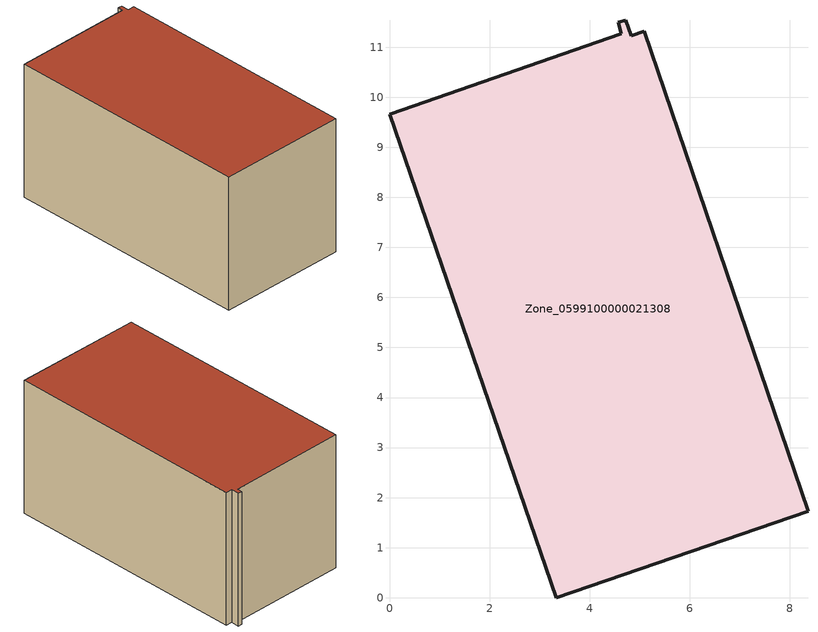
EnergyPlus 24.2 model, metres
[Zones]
Zone_0599100000021308
 floor ground (C_G): 5.09,11.31 8.36,1.73 3.33,0 0,9.66 4.63,11.27 4.57,11.5 4.72,11.54 4.83,11.23 z0
 wall outside (C_F): 3.33,0 8.36,1.73 5.09,11.31 4.83,11.23 4.72,11.54 4.57,11.5 4.63,11.27 0,9.66 3.33,0 z0:5.59
 roof outside (C_R): 8.36,1.73 5.09,11.31 4.83,11.23 4.72,11.54 4.57,11.5 4.63,11.27 0,9.66 3.33,0 z5.59
[BUILDING]
Pand.0599100000021308: North Axis=0; Terrain=City; Loads Convergence Tolerance Value=0.04; Temperature Convergence Tolerance Value=0.4; Solar Distribution=FullExterior; Maximum Number of Warmup Days=25; Minimum Number of Warmup Days=1
[Site:Location]
Rotterdam.The.Hague.AP_ZH_NLD Design_Conditions: Latitude=51.96; Longitude=4.45; Time Zone=1; Elevation=-4.5
[SITE:GROUNDTEMPERATURE:BUILDINGSURFACE]
18, 18, 18, 18, 18, 18, 18, 18, 18, 18, 18, 18
[MATERIAL] Thermal Absorptance=0.9; Solar Absorptance=0.7; Visible Absorptance=0.7
Name | Roughness | Thickness | Conductivity | Density | Specific Heat
G.TC.1946-1964 | MediumSmooth | 0.15 | 1 | 540 | 1210
F.TC.1946-1964 | Rough | 0.3 | 0.857143 | 1920 | 840
R.TC.1946-1964 | MediumRough | 0.2 | 0.235294 | 1500 | 1000
[CONSTRUCTION]
C_G: G.TC.1946-1964
C_F: F.TC.1946-1964
C_R: R.TC.1946-1964
[ZONE]
Zone_0599100000021308: Type=1; Multiplier=1; Ceiling Height=Autocalculate; Volume=Autocalculate; Floor Area=autocalculate; Part of Total Floor Area=Yes
[ZONEINFILTRATION:DESIGNFLOWRATE]
Infil_Zone_0599100000021308: Zone or ZoneList or Space or SpaceList=Zone_0599100000021308; Schedule=AlwaysOn; Design Flow Rate Calculation Method=Flow/Area; Flow Rate per Floor Area=0.003; Constant Term Coefficient=1; Temperature Term Coefficient=0; Velocity Term Coefficient=0; Velocity Squared Term Coefficient=0
[HVACTEMPLATE:ZONE:IDEALLOADSAIRSYSTEM]
Zone_0599100000021308: Maximum Heating Supply Air Temperature=50; Minimum Cooling Supply Air Temperature=13; Maximum Heating Supply Air Humidity Ratio=0.0156; Minimum Cooling Supply Air Humidity Ratio=0.0077; Heating Limit=NoLimit; Cooling Limit=NoLimit; Dehumidification Control Type=ConstantSensibleHeatRatio; Cooling Sensible Heat Ratio=0.7; Dehumidification Setpoint=60; Humidification Control Type=None; Humidification Setpoint=30; Outdoor Air Method=None; Outdoor Air Flow Rate per Person=0.00944; Outdoor Air Flow Rate per Zone Floor Area=0; Outdoor Air Flow Rate per Zone=0; Demand Controlled Ventilation Type=None; Outdoor Air Economizer Type=NoEconomizer; Heat Recovery Type=None; Sensible Heat Recovery Effectiveness=0.7; Latent Heat Recovery Effectiveness=0.65
[ZONECONTROL:THERMOSTAT]
ThermostatControl_Zone_0599100000021308: Zone or ZoneList=Zone_0599100000021308; Control Type Schedule=DualSetpointControlType; Control 1=Thermostat_Zone_0599100000021308; Temperature Difference Between Cutout And Setpoint=0
[THERMOSTATSETPOINT:DUALSETPOINT]
Thermostat_Zone_0599100000021308: Heating Setpoint Temperature Schedule=HeatingSetpoint_Zone_0599100000021308; Cooling Setpoint Temperature Schedule=CoolingSetpoint_Zone_0599100000021308
[SCHEDULE:COMPACT]
HeatingSetpoint_Zone_0599100000021308: Through: 12/31, For: AllDays, Until: 24:00, 21
CoolingSetpoint_Zone_0599100000021308: Through: 12/31, For: AllDays, Until: 24:00, 24
DualSetpointControlType: Through: 12/31, For: AllDays, Until: 24:00, 4
AlwaysOn: Through: 12/31, For: AllDays, Until: 24:00, 1
